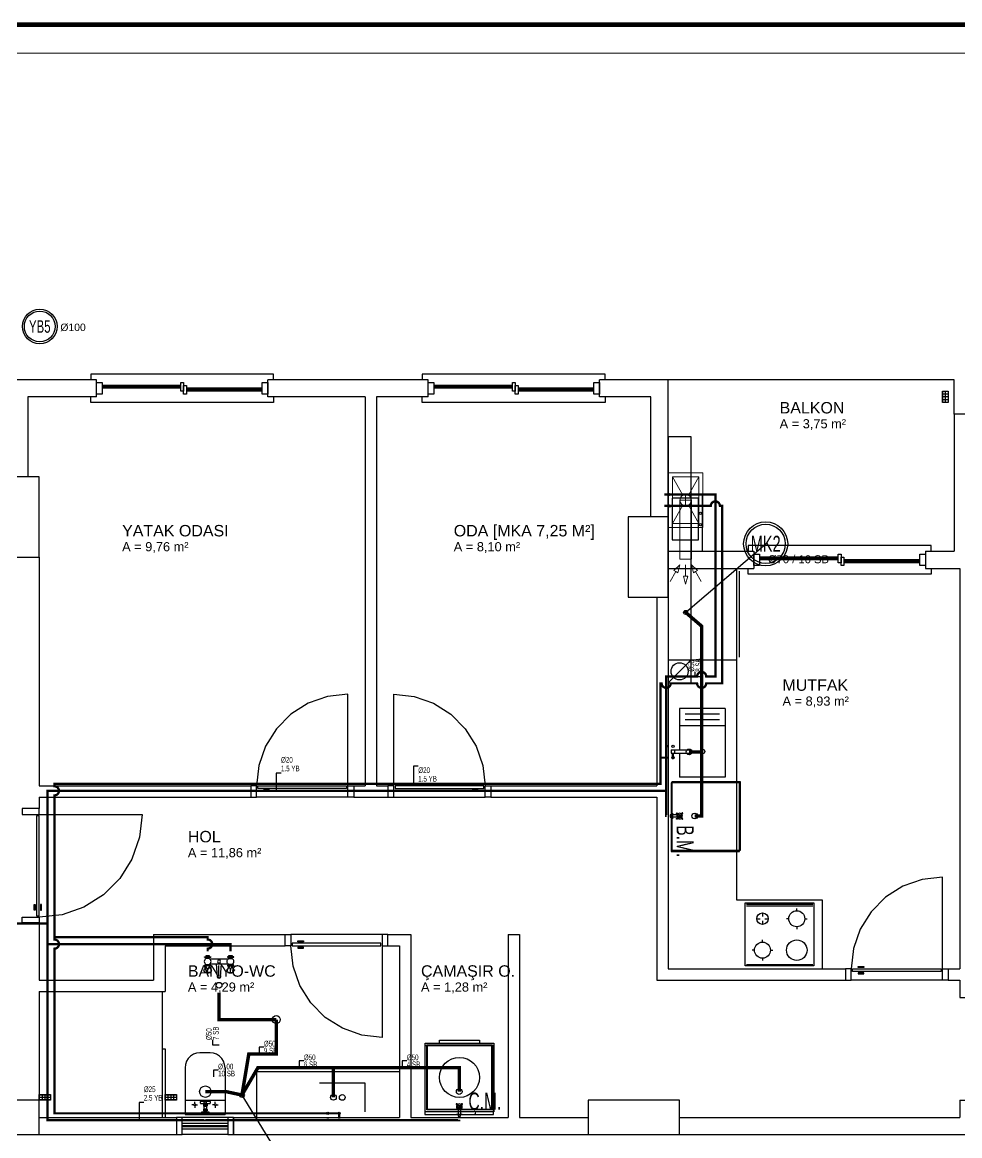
# Model space of a CAD drawing. Header units: centimetres. Extents: x -3952 to 22702, y 13298 to 16732.
# Drawn here: x 8560 to 9380, y 15588 to 16562 of the extents above; entities that cross this region are included whole.
import ezdxf
from ezdxf.enums import TextEntityAlignment as Align

# ---------------------------------------------------------------- set-up
doc = ezdxf.new("R2010")
doc.units = ezdxf.units.CM
for name, pattern in [('BASMA HATTI', [31, 25, -6]), ('DASHED', [18, 12, -6]), ('PIS', [38, 30, -8])]:
    doc.linetypes.add(name, pattern=pattern)
for name, color, linetype in [('MD-YUK-BIRIMI', 7, 'Continuous'), ('MIMARI', 8, 'Continuous'), ('MIMARI-KOLON', 8, 'Continuous'), ('MIMARI-TEFRIS', 9, 'Continuous'), ('MIMARI-YAZI', 8, 'Continuous'), ('MTY-PAFTA', 7, 'Continuous'), ('MTY-PIS-SU-BORUSU', 6, 'PIS'), ('MTY-PISSU-CAP', 211, 'Continuous'), ('MTY-PISSU-KOLON', 211, 'DASHED'), ('MTY-PISSU-KOLONNO', 211, 'Continuous'), ('MTY-SICAKSU-BORU', 1, 'BASMA HATTI'), ('MTY-SOGUKSU-BORU', 5, 'Continuous'), ('MTY-TEFRIS', 15, 'Continuous'), ('MTY-TEMIZSU-CAP', 101, 'Continuous'), ('MTY-YAGMUR-BORUSU-CAP', 3, 'Continuous'), ('MTY-YAGMURSU-KOLON NO', 7, 'Continuous'), ('MTY-YUK-BIRIMI', 7, 'Continuous')]:
    doc.layers.add(name, color=color, linetype=linetype)
doc.layers.add('ROTAS-PAFTA-SINIRI', color=8, linetype='Continuous', plot=False)
doc.styles.add('ANOTATIVO', font='arial.ttf')
doc.styles.add('MTY_CAP', font='wturkce.SHX', dxfattribs={"width": 0.65, "height": 20})
doc.styles.add('MTYCAPLT', font='arial.ttf', dxfattribs={"width": 0.65, "height": 1})
doc.styles.add('ROTAS', font='arial.ttf')

# ---------------------------------------------------------------- blocks, each defined once
blk = doc.blocks.new('ROTAS_PAFTA')
blk.add_lwpolyline([(0, 0), (1, 0), (1, 1), (0, 1)], close=True)
blk = doc.blocks.new('KLOZET1')
at = {"layer": 'MTY-TEFRIS', "color": 15}
blk.add_lwpolyline([(-3.88, 11.44, 0.414214), (-4.52, 10.8), (-4.52, 10.3, 0.414214), (-3.88, 9.66), (3.88, 9.66, 0.414214), (4.52, 10.3), (4.52, 10.8, 0.414214), (3.88, 11.44)], format="xyb", close=True, dxfattribs=at)
at = {"layer": 'MTY-TEFRIS', "color": 15, "elevation": 0}
for points in [[(-1, 10.3), (-1, 10.8, -0.414214), (-0.36, 11.44)], [(1, 10.3), (1, 10.8, 0.414214), (0.36, 11.44)]]:
    blk.add_lwpolyline(points, format="xyb", dxfattribs=at)
at = {"layer": 'MTY-TEFRIS', "color": 15}
for points in [[(-0.76, 11.45), (0.76, 11.45), (0.76, 11.98), (-0.76, 11.98)], [(3, 0), (-3, 0), (-3, 2.32), (3, 2.32)], [(-0.76, 8.88), (0.76, 8.88), (0.76, 9.66), (-0.76, 9.66)]]:
    blk.add_lwpolyline(points, close=True, dxfattribs=at)
for points in [[(-1.61, 8.64), (-1.61, 7.54)], [(-1.61, 4.45), (-1.61, 3.35)], [(-1.35, 3.17), (-1.35, 2.32), (1.42, 2.32), (1.42, 3.17)], [(-1.21, 7.21), (-1.21, 4.8)], [(1.13, 8.88), (-1.06, 8.88)], [(-1.06, 7.3), (1.13, 7.3)], [(1.13, 4.69), (-1.06, 4.69)], [(-1.06, 3.11), (1.13, 3.11)], [(-0.51, 8.64), (-0.51, 7.54)], [(-0.51, 4.45), (-0.51, 3.35)], [(0.58, 8.64), (0.58, 7.54)], [(0.58, 4.45), (0.58, 3.35)], [(1.28, 4.8), (1.28, 5.24), (1.28, 7.21)], [(1.68, 8.64), (1.68, 7.54)], [(1.68, 4.45), (1.68, 3.35)]]:
    blk.add_lwpolyline(points, dxfattribs=at)
at = {"layer": 'MTY-TEFRIS', "color": 6}
blk.add_circle((0, 20), 5, dxfattribs=at)
at = {"layer": 'MTY-TEFRIS', "color": 15}
for centre, radius, start, end in [((-0.36, 10.3, 0), 0.641, 179.99985, 270.00006), ((0.36, 10.3, 0), 0.641, 270.00006, 0), ((-1.06, 8.15), 0.734, 41.75917, 138.24096), ((-1.06, 8.03), 0.734, 221.7593, 318.24081), ((-1.06, 3.96), 0.734, 41.75917, 138.24096), ((-1.06, 3.84), 0.734, 221.7593, 318.24081), ((0.04, 8.15), 0.734, 41.75917, 138.24096), ((0.04, 8.03), 0.734, 221.7593, 318.24081), ((0.04, 3.96), 0.734, 41.75917, 138.24096), ((0.04, 3.84), 0.734, 221.7593, 318.24081), ((1.13, 8.15), 0.734, 41.75917, 138.24096), ((1.13, 8.03), 0.734, 221.7593, 318.24081), ((1.13, 3.96), 0.734, 41.75917, 138.24096), ((1.13, 3.84), 0.734, 221.7593, 318.24081)]:
    blk.add_arc(centre, radius, start, end, dxfattribs=at)
at = {"layer": 'MD-YUK-BIRIMI', "color": 6, "style": 'MTYCAPLT', "width": 0.65}
for tag, p in [('PSCP_001', (-1.25, 24.5)), ('PS_001', (-0.62, 19.5))]:
    blk.add_attdef(tag, p, '', height=1, dxfattribs=at)
at = {"layer": 'MD-YUK-BIRIMI', "color": 3, "style": 'MTYCAPLT', "width": 0.65}
for tag, p in [('SOCP_001', (-1.25, 1.82)), ('SO_001', (-0.66, -0.5))]:
    blk.add_attdef(tag, p, '', height=1, dxfattribs=at)
blk = doc.blocks.new('LAVABO1')
at = {"layer": 'MTY-TEFRIS', "color": 6}
blk.add_circle((0, 15), 2.5, dxfattribs=at)
at = {"layer": 'MTY-TEFRIS', "color": 3, "ltscale": 10}
blk.add_circle((-5, 1), 1, dxfattribs=at)
at = {"layer": 'MTY-TEFRIS', "color": 1, "ltscale": 10}
blk.add_circle((5, 1), 1, dxfattribs=at)
at = {"layer": 'MD-YUK-BIRIMI', "color": 6, "style": 'MTYCAPLT', "width": 0.65}
for tag, p in [('PSCP_001', (-1.25, 17)), ('PS_001', (-0.62, 14.5))]:
    blk.add_attdef(tag, p, '', height=1, dxfattribs=at)
at = {"layer": 'MD-YUK-BIRIMI', "color": 3, "style": 'MTYCAPLT', "width": 0.65}
for tag, p in [('SOCP_001', (-6.29, -0.5)), ('SO_001', (-5.66, 0.5))]:
    blk.add_attdef(tag, p, '', height=1, dxfattribs=at)
at = {"layer": 'MD-YUK-BIRIMI', "color": 1, "style": 'MTYCAPLT', "width": 0.65}
for tag, p in [('SCCP_001', (3.74, -0.5)), ('SC_001', (4.37, 0.5))]:
    blk.add_attdef(tag, p, '', height=1, dxfattribs=at)
blk = doc.blocks.new('DUS TEKNESI1')
at = {"layer": 'MTY-TEFRIS'}
for points in [[(-10, 13.89), (-10, 12.2, -0.146062), (-11.33, 8.88, 0.113221), (-13.28, 11.48, -0.416893), (-13.31, 11.96)], [(-6.69, 11.96, -0.17585), (-7.51, 13.89), (-12.49, 13.89, -0.17585), (-13.31, 11.96)], [(0, 18.37), (-0.63, 18.37, 0.391322), (-1.29, 17.76), (-2.2, 6.27)], [(0, 18.37), (0.63, 18.37, -0.391322), (1.29, 17.76), (2.2, 6.27)], [(6.69, 11.96, 0.17585), (7.51, 13.89), (12.49, 13.89, 0.17585), (13.31, 11.96)], [(10, 13.89), (10, 12.2, 0.146062), (11.33, 8.88, -0.113221), (13.28, 11.48)], [(-12.77, 0.5), (-12.77, 0), (-10, 0), (-7.23, 0), (-7.23, 0.5, 0.153746), (-12.77, 0.5), (-10, 0.5), (-7.23, 0.5)], [(-8.61, 6.88, -0.601952), (-8.61, 1.65), (-8.61, 0.83)], [(8.61, 6.88, 0.601952), (8.61, 1.65), (11.39, 1.65, 0.601952), (11.39, 6.88)], [(12.77, 0.5), (12.77, 0), (10, 0), (7.23, 0), (7.23, 0.5, -0.153746), (12.77, 0.5), (10, 0.5), (7.23, 0.5)]]:
    blk.add_lwpolyline(points, format="xyb", dxfattribs=at)
for points in [[(-12.77, 7.51), (-10, 7.51), (-7.23, 7.51), (-7.23, 8.01), (-10, 8.01), (-12.77, 8.01)], [(-8.61, 0), (-8.61, -1.03), (-11.39, -1.03), (-11.39, 0)], [(12.77, 7.51), (10, 7.51), (7.23, 7.51), (7.23, 8.01), (10, 8.01), (12.77, 8.01)], [(11.39, 0), (11.39, -1.03), (8.61, -1.03), (8.61, 0)]]:
    blk.add_lwpolyline(points, close=True, dxfattribs=at)
for points in [[(-11.64, 9.5), (-11.64, 8.01)], [(-11.39, 7.51), (-11.39, 6.88), (-8.61, 6.88)], [(-8.61, 1.65), (-11.39, 1.65), (-11.39, 0.83)], [(-8.61, 7.51), (-8.61, 6.88)], [(-8.36, 9.5), (-8.36, 8.01)], [(7.82, 6.27), (-7.82, 6.27)], [(-7.82, 2.27), (7.82, 2.27)], [(8.36, 9.5), (8.36, 8.01)], [(11.39, 7.51), (11.39, 6.88), (8.61, 6.88)], [(8.61, 7.51), (8.61, 6.88)], [(8.61, 1.65), (8.61, 0.83)], [(11.39, 1.65), (11.39, 0.83)], [(11.64, 9.5), (11.64, 8.01)]]:
    blk.add_lwpolyline(points, dxfattribs=at)
at = {"layer": 'MTY-TEFRIS', "color": 6}
blk.add_circle((0, 25), 2.5, dxfattribs=at)
at = {"layer": 'MTY-TEFRIS'}
for centre, radius, start, end in [((-9.99, 2.25), 11.85, 79.4131, 100.58675), ((-3.77, 12.76), 6.25, 185.20803, 218.44761), ((-2.03, 5.93), 7.27, 130.25508, 156.09376), ((-6.95, 11.74), 0.344, 310.56547, 41.0891), ((0, 17.2), 1.6, 330.69749, 209.30263), ((6.95, 11.74), 0.344, 138.91075, 229.43465), ((2.03, 5.93), 7.27, 23.90632, 49.74465), ((9.99, 2.25), 11.85, 79.4131, 100.58675), ((3.77, 12.76), 6.25, 321.55251, 354.79208), ((13.05, 11.74), 0.344, 310.56547, 41.0891), ((-10, 4.27), 2.96, 117.90841, 242.09186), ((0, 4.27), 1.37, 90.00021, 270.00006), ((0, 4.27), 1.37, 270.00006, 90.00021)]:
    blk.add_arc(centre, radius, start, end, dxfattribs=at)
at = {"layer": 'MD-YUK-BIRIMI', "color": 6, "style": 'MTYCAPLT', "width": 0.65}
for tag, p in [('PSCP_001', (-1.25, 27)), ('PS_001', (-0.62, 24.5))]:
    blk.add_attdef(tag, p, '', height=1, dxfattribs=at)
at = {"layer": 'MD-YUK-BIRIMI', "color": 3, "style": 'MTYCAPLT', "width": 0.65}
for tag, p in [('SO_001', (-10.66, -0.5)), ('SOCP_001', (-11.29, -1.53))]:
    blk.add_attdef(tag, p, '', height=1, dxfattribs=at)
at = {"layer": 'MD-YUK-BIRIMI', "color": 1, "style": 'MTYCAPLT', "width": 0.65}
for tag, p in [('SC_001', (9.37, -0.5)), ('SCCP_001', (8.74, -1.53))]:
    blk.add_attdef(tag, p, '', height=1, dxfattribs=at)
blk = doc.blocks.new('CAMASIR MAKINASI1')
at = {"layer": 'MTY-TEFRIS'}
for p, q in [((-0.95, 0), (-0.95, -1.53)), ((-0.95, -1.53), (1.15, -1.53)), ((1.15, -1.53), (1.15, 0))]:
    blk.add_line(p, q, dxfattribs=at)
for points in [[(-30, 0), (30, 0), (30, 60), (-30, 60)], [(2.47, 0.42), (2.47, 0), (-2.47, 0), (-2.47, 0.42)]]:
    blk.add_lwpolyline(points, close=True, dxfattribs=at)
for points in [[(-1.85, 8.16, 0.414214), (-1.41, 8.16), (-1.35, 8.23, 0.414214), (-1.35, 8.67), (-2.08, 9.4, 0.414214), (-2.52, 9.4), (-2.58, 9.34, 0.414214), (-2.58, 8.9)], [(-1.85, 5.29, -0.414214), (-1.41, 5.29), (-1.35, 5.22, -0.414214), (-1.35, 4.78), (-2.08, 4.05, -0.414214), (-2.52, 4.05), (-2.58, 4.11, -0.414214), (-2.58, 4.55)], [(1.53, 8.67, 0.414214), (1.53, 8.23), (1.59, 8.16, 0.414214), (2.03, 8.16), (2.77, 8.9, 0.414214), (2.77, 9.34), (2.7, 9.4, 0.414214), (2.26, 9.4)], [(1.53, 4.78, -0.414214), (1.53, 5.22), (1.59, 5.29, -0.414214), (2.03, 5.29), (2.77, 4.55, -0.414214), (2.77, 4.11), (2.7, 4.05, -0.414214), (2.26, 4.05)]]:
    blk.add_lwpolyline(points, format="xyb", close=True, dxfattribs=at)
for points in [[(-1.45, 8.12), (-1.07, 7.74)], [(-1.45, 5.33), (-1.07, 5.71)], [(-1.3, 8.27), (-0.92, 7.89)], [(-1.3, 5.18), (-0.92, 5.56)], [(-0.91, 4.42), (-0.91, 0.42)], [(1.09, 4.42), (1.09, 0.42)], [(1.49, 8.27), (1.1, 7.89)], [(1.49, 5.18), (1.1, 5.56)], [(1.64, 8.12), (1.25, 7.74)], [(1.64, 5.33), (1.25, 5.71)]]:
    blk.add_lwpolyline(points, dxfattribs=at)
at = {"layer": 'MTY-TEFRIS', "color": 6}
blk.add_circle((0, 20), 2.5, dxfattribs=at)
at = {"layer": 'MTY-TEFRIS'}
for radius in [1.54, 0.581]:
    blk.add_circle((0.09, 6.72), radius, dxfattribs=at)
for start, end in [(143.13402, 216.86567), (53.13416, 126.86603), (233.13424, 306.86588), (323.13387, 36.86588)]:
    blk.add_arc((0.09, 6.72), 2.51, start, end, dxfattribs=at)
at = {"layer": 'MD-YUK-BIRIMI', "color": 6, "style": 'MTYCAPLT', "width": 0.65}
for tag, p in [('PSCP_001', (-1.25, 22)), ('PS_001', (-0.62, 19.5))]:
    blk.add_attdef(tag, p, '', height=1, dxfattribs=at)
at = {"layer": 'MD-YUK-BIRIMI', "color": 3, "style": 'MTYCAPLT', "width": 0.65}
for tag, p in [('SO_001', (-0.66, -0.5)), ('SOCP_001', (-1.19, -2.03))]:
    blk.add_attdef(tag, p, '', height=1, dxfattribs=at)
at = {"layer": 'MTY-TEFRIS', "color": 15, "style": 'MTYCAPLT', "width": 0.65}
blk.add_text('Ç.M.', height=15, dxfattribs=at).set_placement((8.09, 11.62), align=Align.MIDDLE_LEFT)
blk = doc.blocks.new('YER SUZGECI DN501')
at = {"layer": 'MTY-TEFRIS', "color": 6}
blk.add_circle((0, 0), 3.5, dxfattribs=at)
at = {"layer": 'MD-YUK-BIRIMI', "color": 6, "style": 'MTYCAPLT', "width": 0.65}
for tag, p in [('PSCP_001', (-1.25, 0.71)), ('PS_001', (-0.62, -0.5))]:
    blk.add_attdef(tag, p, '', height=1, dxfattribs=at)
blk = doc.blocks.new('EVIYE1')
at = {"layer": 'MTY-TEFRIS', "color": 6}
blk.add_circle((0, 15), 2.5, dxfattribs=at)
at = {"layer": 'MTY-TEFRIS', "color": 3, "ltscale": 10}
blk.add_circle((-5, 1), 1, dxfattribs=at)
at = {"layer": 'MTY-TEFRIS', "color": 1, "ltscale": 10}
blk.add_circle((5, 1), 1, dxfattribs=at)
at = {"layer": 'MD-YUK-BIRIMI', "color": 6, "style": 'MTYCAPLT', "width": 0.65}
for tag, p in [('PSCP_001', (-1.25, 17)), ('PS_001', (-0.62, 14.5))]:
    blk.add_attdef(tag, p, '', height=1, dxfattribs=at)
at = {"layer": 'MD-YUK-BIRIMI', "color": 3, "style": 'MTYCAPLT', "width": 0.65}
for tag, p in [('SOCP_001', (-6.29, -0.5)), ('SO_001', (-5.66, 0.5))]:
    blk.add_attdef(tag, p, '', height=1, dxfattribs=at)
at = {"layer": 'MD-YUK-BIRIMI', "color": 1, "style": 'MTYCAPLT', "width": 0.65}
for tag, p in [('SCCP_001', (3.74, -0.5)), ('SC_001', (4.37, 0.5))]:
    blk.add_attdef(tag, p, '', height=1, dxfattribs=at)
blk = doc.blocks.new('BULASIK MAKINASI1')
at = {"layer": 'MTY-TEFRIS'}
for p, q in [((-0.95, 0), (-0.95, -1.53)), ((-0.95, -1.53), (1.15, -1.53)), ((1.15, -1.53), (1.15, 0))]:
    blk.add_line(p, q, dxfattribs=at)
at = {"layer": 'MTY-TEFRIS', "color": 15}
blk.add_lwpolyline([(-30, 0), (30, 0), (30, 60), (-30, 60)], close=True, dxfattribs=at)
at = {"layer": 'MTY-TEFRIS'}
for points in [[(-1.85, 8.16, 0.414214), (-1.41, 8.16), (-1.35, 8.23, 0.414214), (-1.35, 8.67), (-2.08, 9.4, 0.414214), (-2.52, 9.4), (-2.58, 9.34, 0.414214), (-2.58, 8.9)], [(-1.85, 5.29, -0.414214), (-1.41, 5.29), (-1.35, 5.22, -0.414214), (-1.35, 4.78), (-2.08, 4.05, -0.414214), (-2.52, 4.05), (-2.58, 4.11, -0.414214), (-2.58, 4.55)], [(1.53, 8.67, 0.414214), (1.53, 8.23), (1.59, 8.16, 0.414214), (2.03, 8.16), (2.77, 8.9, 0.414214), (2.77, 9.34), (2.7, 9.4, 0.414214), (2.26, 9.4)], [(1.53, 4.78, -0.414214), (1.53, 5.22), (1.59, 5.29, -0.414214), (2.03, 5.29), (2.77, 4.55, -0.414214), (2.77, 4.11), (2.7, 4.05, -0.414214), (2.26, 4.05)]]:
    blk.add_lwpolyline(points, format="xyb", close=True, dxfattribs=at)
blk.add_lwpolyline([(2.47, 0.42), (2.47, 0), (-2.47, 0), (-2.47, 0.42)], close=True, dxfattribs=at)
for points in [[(-1.45, 8.12), (-1.07, 7.74)], [(-1.45, 5.33), (-1.07, 5.71)], [(-1.3, 8.27), (-0.92, 7.89)], [(-1.3, 5.18), (-0.92, 5.56)], [(-0.91, 4.42), (-0.91, 0.42)], [(1.09, 4.42), (1.09, 0.42)], [(1.49, 8.27), (1.1, 7.89)], [(1.49, 5.18), (1.1, 5.56)], [(1.64, 8.12), (1.25, 7.74)], [(1.64, 5.33), (1.25, 5.71)]]:
    blk.add_lwpolyline(points, dxfattribs=at)
at = {"layer": 'MTY-TEFRIS', "color": 6}
blk.add_circle((0, 20), 2.5, dxfattribs=at)
at = {"layer": 'MTY-TEFRIS'}
for radius in [1.54, 0.581]:
    blk.add_circle((0.09, 6.72), radius, dxfattribs=at)
for start, end in [(143.13402, 216.86567), (53.13416, 126.86603), (233.13424, 306.86588), (323.13387, 36.86588)]:
    blk.add_arc((0.09, 6.72), 2.51, start, end, dxfattribs=at)
at = {"layer": 'MD-YUK-BIRIMI', "color": 6, "style": 'MTYCAPLT', "width": 0.65}
for tag, p in [('PSCP', (0, 22.5)), ('PS', (0, 20))]:
    blk.add_attdef(tag, text='', height=1, dxfattribs=at).set_placement(p, align=Align.MIDDLE_CENTER)
at = {"layer": 'MD-YUK-BIRIMI', "color": 3, "style": 'MTYCAPLT', "width": 0.65}
for tag, p in [('SO', (0, 0)), ('SOCP', (0.1, -1.53))]:
    blk.add_attdef(tag, text='', height=1, dxfattribs=at).set_placement(p, align=Align.MIDDLE_CENTER)
at = {"layer": 'MTY-TEFRIS', "color": 15, "style": 'MTYCAPLT', "width": 0.65}
blk.add_text('B.M.', height=15, dxfattribs=at).set_placement((8.09, 11.62), align=Align.MIDDLE_LEFT)
blk = doc.blocks.new('KOMBI1')
at = {"layer": 'MTY-TEFRIS', "color": 1, "lineweight": 20, "ltscale": 40}
for p, q in [((19.54, 17.48), (3.41, 26.62)), ((23.89, 20.02), (23.89, 10.02)), ((44.36, 26.62), (28.24, 17.48)), ((19.54, 12.55), (3.41, 3.41)), ((18.89, 15.02), (28.89, 15.02)), ((44.36, 3.41), (28.24, 12.55))]:
    blk.add_line(p, q, dxfattribs=at)
at = {"layer": 'MTY-TEFRIS', "color": 7, "lineweight": 20, "ltscale": 40}
for p, q in [((23.89, 20.02), (75.34, 20.02)), ((75.34, 20.02), (75.34, 10.02)), ((85.36, 25.29), (80.34, 20.02)), ((87.39, 21.84), (80.34, 20.02)), ((86.37, 23.56), (85.36, 25.29)), ((94.99, 28.63), (86.37, 23.56)), ((86.37, 23.56), (87.39, 21.84)), ((23.89, 10.02), (75.34, 10.02)), ((80.34, 15.02), (90.34, 15.02)), ((87.39, 8.19), (80.34, 10.02)), ((85.36, 4.74), (80.34, 10.02)), ((90.34, 15.02), (90.34, 17.02)), ((90.34, 17.02), (97.34, 15.02)), ((90.34, 15.02), (90.34, 13.02)), ((90.34, 13.02), (97.34, 15.02)), ((86.37, 6.47), (85.36, 4.74)), ((86.37, 6.47), (87.39, 8.19)), ((94.99, 1.4), (86.37, 6.47))]:
    blk.add_line(p, q, dxfattribs=at)
blk.add_lwpolyline([(0, 0), (47.77, 0), (47.77, 30.03), (0, 30.03)], close=True, dxfattribs=at)
at = {"layer": 'MTY-TEFRIS', "color": 1, "lineweight": 20, "ltscale": 40}
blk.add_lwpolyline([(3.41, 3.41), (44.36, 3.41), (44.36, 26.62), (3.41, 26.62)], close=True, dxfattribs=at)
at = {"layer": 'MTY-TEFRIS', "color": 7, "lineweight": 20, "ltscale": 40}
blk.add_circle((23.89, 15.02), 5, dxfattribs=at)
at = {"layer": 'MTY-TEFRIS', "color": 3, "ltscale": 10}
blk.add_circle((18.89, 1), 1, dxfattribs=at)
at = {"layer": 'MTY-TEFRIS', "color": 1, "ltscale": 10}
blk.add_circle((28.89, 1), 1, dxfattribs=at)
at = {"layer": 'MD-YUK-BIRIMI', "color": 3, "style": 'MTYCAPLT', "width": 0.65}
for tag, p in [('SOCP_001', (17.6, -0.5)), ('SO_001', (18.23, 0.5))]:
    blk.add_attdef(tag, p, '', height=1, dxfattribs=at)
at = {"layer": 'MD-YUK-BIRIMI', "color": 1, "style": 'MTYCAPLT', "width": 0.65}
for tag, p in [('SCCP_001', (27.63, -0.5)), ('SC_001', (28.25, 0.5))]:
    blk.add_attdef(tag, p, '', height=1, dxfattribs=at)
blk = doc.blocks.new('MTY-PIS SU CAP SB')
at = {"layer": 'MTY-PISSU-CAP'}
for p, q in [((0.83, 1.17), (0, 1.17)), ((0, 1.17), (0, 0))]:
    blk.add_line(p, q, dxfattribs=at)
at = {"layer": 'MTY-PISSU-CAP', "style": 'MTY_CAP', "width": 0.65}
blk.add_attdef('PSCP_001', (0.83, 1.29), '', height=1, dxfattribs=at)
at = {"layer": 'MTY-YUK-BIRIMI', "color": 211, "style": 'MTY_CAP', "width": 0.65}
blk.add_attdef('PS_001', (0.83, 0.07), '', height=1, dxfattribs=at)
blk = doc.blocks.new('MTY-PIS SU KOLON')
at = {"layer": 'MTY-PISSU-KOLON', "linetype": 'Continuous', "lineweight": -3}
blk.add_hatch(color=256, dxfattribs=at).paths.add_polyline_path([(-2.7, -0.1, 0.848135), (0, -0.1, -0.848135), (2.7, -0.1, 0.414214), (0, 2.6, 0.414214)])
blk.add_circle((0, 0), 3.5, dxfattribs=at)
blk = doc.blocks.new('MTY-KOLON NO PIS SU')
at = {"color": 6, "linetype": 'Continuous', "ltscale": 100}
blk.add_circle((0, 0), 27.5, dxfattribs=at)
at = {"color": 7, "linetype": 'Continuous', "ltscale": 100}
blk.add_circle((0, 0), 24.5, dxfattribs=at)
at = {"style": 'ANOTATIVO', "width": 0.65}
blk.add_attdef('K', text='', height=20, dxfattribs=at).set_placement((0, 0), align=Align.MIDDLE_CENTER)
blk = doc.blocks.new('MTY-TEMIZ SU CAP MB')
at = {"layer": 'MTY-TEMIZSU-CAP'}
for p, q in [((0.83, 3.1), (0, 3.1)), ((0, 3.1), (0, 0))]:
    blk.add_line(p, q, dxfattribs=at)
at = {"layer": 'MTY-TEMIZSU-CAP', "style": 'MTY_CAP', "width": 0.65}
for tag, p in [('SOCP_001', (0.83, 4.92)), ('SCCP_001', (0.83, 1.92))]:
    blk.add_attdef(tag, p, '', height=1, dxfattribs=at)
at = {"layer": 'MTY-YUK-BIRIMI', "color": 101, "style": 'MTY_CAP', "width": 0.65}
for tag, p in [('SO_001', (0.83, 3.42)), ('SC_001', (0.83, 0.42))]:
    blk.add_attdef(tag, p, '', height=1, dxfattribs=at)
blk = doc.blocks.new('MTY-KOLON NO YAGMUR')
at = {"layer": 'MTY-YAGMURSU-KOLON NO', "linetype": 'Continuous', "ltscale": 100}
blk.add_circle((0, 0), 27.5, dxfattribs=at)
at = {"layer": 'MTY-YAGMURSU-KOLON NO', "color": 7, "linetype": 'Continuous', "ltscale": 100}
blk.add_circle((0, 0), 24.5, dxfattribs=at)
at = {"style": 'ANOTATIVO', "width": 0.65}
blk.add_attdef('K', text='', height=20, dxfattribs=at).set_placement((0, 0), align=Align.MIDDLE_CENTER)

msp = doc.modelspace()

# ---------------------------------------------------------------- linework, layer by layer
at = {"layer": 'MIMARI'}
for p, q in [((8624.71, 16249.44), (8549.71, 16249.44)), ((8624.71, 16234.44), (8624.71, 16249.44)), ((8774.71, 16234.44), (8774.71, 16249.44)), ((8914.71, 16249.44), (8774.71, 16249.44)), ((8914.71, 16234.44), (8914.71, 16249.44)), ((9124.71, 16249.44), (9064.71, 16249.44)), ((9064.71, 16234.44), (9064.71, 16249.44)), ((9124.71, 16129.44), (9124.71, 16249.44)), ((8698.46, 16244.44), (8629.71, 16244.44)), ((8698.46, 16243.44), (8629.71, 16243.44)), ((8698.46, 16242.94), (8629.71, 16242.94)), ((8698.46, 16241.94), (8629.71, 16241.94)), ((8769.71, 16241.94), (8703.46, 16241.94)), ((8769.71, 16240.94), (8703.46, 16240.94)), ((8769.71, 16240.44), (8703.46, 16240.44)), ((8769.71, 16239.44), (8703.46, 16239.44)), ((8988.46, 16244.44), (8919.71, 16244.44)), ((8988.46, 16243.44), (8919.71, 16243.44)), ((8988.46, 16242.94), (8919.71, 16242.94)), ((8988.46, 16241.94), (8919.71, 16241.94)), ((9059.71, 16241.94), (8993.46, 16241.94)), ((9059.71, 16240.94), (8993.46, 16240.94)), ((9059.71, 16240.44), (8993.46, 16240.44)), ((9059.71, 16239.44), (8993.46, 16239.44)), ((9367.21, 16229.44), (9367.21, 16239.44)), ((9369.46, 16239.44), (9369.46, 16229.44)), ((8564.71, 16234.44), (8564.71, 16164.44)), ((8624.71, 16234.44), (8564.71, 16234.44)), ((8859.71, 16234.44), (8774.71, 16234.44)), ((8859.71, 16234.44), (8859.71, 15894.44)), ((8869.71, 16234.44), (8869.71, 15894.44)), ((8914.71, 16234.44), (8869.71, 16234.44)), ((9109.71, 16234.44), (9064.71, 16234.44)), ((9109.71, 16129.44), (9109.71, 16234.44)), ((9369.46, 16236.94), (9364.96, 16236.94)), ((9369.46, 16234.44), (9364.96, 16234.44)), ((9369.46, 16231.94), (9364.96, 16231.94)), ((9374.71, 16219.44), (9374.71, 16099.44)), ((9454.71, 16219.44), (9374.71, 16219.44)), ((8574.71, 16094.44), (8574.71, 15894.44)), ((9124.71, 16099.44), (9199.71, 16099.44)), ((9199.71, 16099.44), (9199.71, 16084.44)), ((9273.46, 16094.44), (9204.71, 16094.44)), ((9273.46, 16093.44), (9204.71, 16093.44)), ((9349.71, 16099.44), (9349.71, 16084.44)), ((9349.71, 16099.44), (9374.71, 16099.44)), ((9124.71, 16084.44), (9199.71, 16084.44)), ((9273.46, 16092.94), (9204.71, 16092.94)), ((9273.46, 16091.94), (9204.71, 16091.94)), ((9344.71, 16091.94), (9278.46, 16091.94)), ((9344.71, 16090.94), (9278.46, 16090.94)), ((9344.71, 16090.44), (9278.46, 16090.44)), ((9344.71, 16089.44), (9278.46, 16089.44)), ((9349.71, 16084.44), (9379.71, 16084.44)), ((9379.71, 16084.44), (9379.71, 15734.44)), ((9114.71, 16059.44), (9114.71, 15894.44)), ((9124.71, 16059.44), (9124.71, 15734.44)), ((9124.71, 16004.44), (9144.71, 16004.44)), ((9124.71, 15984.44), (9144.71, 16004.44)), ((8844.71, 15894.44), (8844.71, 15974.44)), ((8884.71, 15894.44), (8884.71, 15974.44)), ((8574.71, 15894.44), (8759.71, 15894.44)), ((8759.71, 15894.44), (8759.71, 15884.44)), ((8849.71, 15894.44), (8849.71, 15884.44)), ((8849.71, 15894.44), (8859.71, 15894.44)), ((8869.71, 15894.44), (8879.71, 15894.44)), ((8879.71, 15894.44), (8879.71, 15884.44)), ((8969.71, 15894.44), (8969.71, 15884.44)), ((8969.71, 15894.44), (9114.71, 15894.44)), ((8574.71, 15884.44), (8759.71, 15884.44)), ((8574.71, 15884.44), (8574.71, 15874.44)), ((8844.71, 15884.44), (8764.71, 15884.44)), ((8849.71, 15884.44), (8879.71, 15884.44)), ((8884.71, 15884.44), (8964.71, 15884.44)), ((8969.71, 15884.44), (9114.71, 15884.44)), ((9114.71, 15884.44), (9114.71, 15724.44)), ((8574.71, 15874.44), (8559.71, 15874.44)), ((8574.71, 15869.44), (8664.71, 15869.44)), ((9364.71, 15734.44), (9364.71, 15814.44)), ((8574.71, 15774.44), (8559.71, 15774.44)), ((8574.71, 15774.44), (8574.71, 15724.44)), ((8674.71, 15764.44), (8789.71, 15764.44)), ((8674.71, 15764.44), (8674.71, 15724.44)), ((8789.71, 15754.44), (8789.71, 15764.44)), ((8874.71, 15764.44), (8794.71, 15764.44)), ((8879.71, 15754.44), (8879.71, 15764.44)), ((8879.71, 15764.44), (8899.71, 15764.44)), ((8899.71, 15764.44), (8899.71, 15604.44)), ((8984.71, 15764.44), (8984.71, 15604.44)), ((8984.71, 15764.44), (8994.71, 15764.44)), ((8994.71, 15764.44), (8994.71, 15604.44)), ((8684.71, 15754.44), (8684.71, 15714.44)), ((8684.71, 15754.44), (8789.71, 15754.44)), ((8874.71, 15754.44), (8874.71, 15674.44)), ((8879.71, 15754.44), (8889.71, 15754.44)), ((8889.71, 15754.44), (8889.71, 15604.44)), ((9124.71, 15734.44), (9279.71, 15734.44)), ((9279.71, 15734.44), (9279.71, 15724.44)), ((9369.71, 15734.44), (9369.71, 15724.44)), ((9369.71, 15734.44), (9379.71, 15734.44)), ((8574.71, 15724.44), (8674.71, 15724.44)), ((9114.71, 15724.44), (9279.71, 15724.44)), ((9364.71, 15724.44), (9284.71, 15724.44)), ((9369.71, 15724.44), (9379.71, 15724.44)), ((9379.71, 15724.44), (9379.71, 15709.44)), ((8574.71, 15714.44), (8684.71, 15714.44)), ((8574.71, 15714.44), (8574.71, 15619.44)), ((9379.71, 15709.44), (9389.71, 15709.44)), ((8574.71, 15624.19), (8584.71, 15624.19)), ((8584.71, 15621.94), (8574.71, 15621.94)), ((8577.21, 15624.19), (8577.21, 15619.69)), ((8579.71, 15624.19), (8579.71, 15619.69)), ((8582.21, 15624.19), (8582.21, 15619.69)), ((8684.71, 15624.19), (8694.71, 15624.19)), ((8694.71, 15621.94), (8684.71, 15621.94)), ((8687.21, 15624.19), (8687.21, 15619.69)), ((8689.71, 15624.19), (8689.71, 15619.69)), ((8692.21, 15624.19), (8692.21, 15619.69)), ((9379.71, 15619.44), (9389.71, 15619.44)), ((9379.71, 15619.44), (9379.71, 15604.44)), ((8574.71, 15604.44), (8694.71, 15604.44)), ((8694.71, 15604.44), (8694.71, 15589.44)), ((8739.71, 15604.44), (8699.71, 15604.44)), ((8699.71, 15599.44), (8739.71, 15599.44)), ((8699.71, 15597.44), (8739.71, 15597.44)), ((8744.71, 15604.44), (8744.71, 15589.44)), ((8744.71, 15604.44), (8889.71, 15604.44)), ((8899.71, 15604.44), (8984.71, 15604.44)), ((8994.71, 15604.44), (9054.71, 15604.44)), ((9134.71, 15604.44), (9379.71, 15604.44)), ((8574.71, 15589.44), (8694.71, 15589.44)), ((8699.71, 15596.44), (8739.71, 15596.44)), ((8699.71, 15594.44), (8739.71, 15594.44)), ((8739.71, 15589.44), (8699.71, 15589.44)), ((8744.71, 15589.44), (9054.71, 15589.44)), ((9134.71, 15589.44), (9709.71, 15589.44))]:
    msp.add_line(p, q, dxfattribs=at)
for points in [[(8779.71, 16249.44), (8779.71, 16254.44), (8619.71, 16254.44), (8619.71, 16249.44)], [(9069.71, 16249.44), (9069.71, 16254.44), (8909.71, 16254.44), (8909.71, 16249.44)], [(9374.71, 16219.44), (9374.71, 16249.44), (9124.71, 16249.44)], [(8629.71, 16246.94), (8629.71, 16236.94), (8624.71, 16236.94), (8624.71, 16246.94), (8629.71, 16246.94)], [(8700.96, 16246.94), (8700.96, 16239.44), (8698.46, 16239.44), (8698.46, 16246.94), (8700.96, 16246.94)], [(8703.46, 16244.44), (8703.46, 16236.94), (8700.96, 16236.94), (8700.96, 16244.44), (8703.46, 16244.44)], [(8774.71, 16246.94), (8774.71, 16236.94), (8769.71, 16236.94), (8769.71, 16246.94), (8774.71, 16246.94)], [(8919.71, 16246.94), (8919.71, 16236.94), (8914.71, 16236.94), (8914.71, 16246.94), (8919.71, 16246.94)], [(8990.96, 16246.94), (8990.96, 16239.44), (8988.46, 16239.44), (8988.46, 16246.94), (8990.96, 16246.94)], [(8993.46, 16244.44), (8993.46, 16236.94), (8990.96, 16236.94), (8990.96, 16244.44), (8993.46, 16244.44)], [(9064.71, 16246.94), (9064.71, 16236.94), (9059.71, 16236.94), (9059.71, 16246.94), (9064.71, 16246.94)], [(9369.71, 16229.44), (9364.71, 16229.44), (9364.71, 16239.44), (9369.71, 16239.44), (9369.71, 16229.44)], [(9364.96, 16229.44), (9364.96, 16239.44)], [(8779.71, 16234.44), (8779.71, 16229.44), (8619.71, 16229.44), (8619.71, 16234.44)], [(9069.71, 16234.44), (9069.71, 16229.44), (8909.71, 16229.44), (8909.71, 16234.44)], [(9124.71, 16199.44), (9124.71, 15984.44), (9144.71, 15984.44), (9144.71, 16199.44), (9124.71, 16199.44)], [(9154.71, 16149.44), (9124.71, 16149.44), (9124.71, 16099.44), (9154.71, 16099.44), (9154.71, 16149.44)], [(9151.21, 16145.94), (9128.21, 16145.94), (9128.21, 16109.44), (9151.21, 16109.44), (9151.21, 16145.94)], [(9354.71, 16099.44), (9354.71, 16104.44), (9194.71, 16104.44), (9194.71, 16099.44)], [(9204.71, 16096.94), (9204.71, 16086.94), (9199.71, 16086.94), (9199.71, 16096.94), (9204.71, 16096.94)], [(9275.96, 16096.94), (9275.96, 16089.44), (9273.46, 16089.44), (9273.46, 16096.94), (9275.96, 16096.94)], [(9278.46, 16094.44), (9278.46, 16086.94), (9275.96, 16086.94), (9275.96, 16094.44), (9278.46, 16094.44)], [(9349.71, 16096.94), (9349.71, 16086.94), (9344.71, 16086.94), (9344.71, 16096.94), (9349.71, 16096.94)], [(9354.71, 16084.44), (9354.71, 16079.44), (9194.71, 16079.44), (9194.71, 16084.44)], [(8844.71, 15974.44), (8826.91, 15972.43), (8810, 15966.51), (8794.83, 15956.98), (8782.16, 15944.31), (8772.63, 15929.15), (8766.72, 15912.24), (8764.71, 15894.44)], [(8884.71, 15974.44), (8902.51, 15972.43), (8919.42, 15966.51), (8934.59, 15956.98), (8947.26, 15944.31), (8956.79, 15929.15), (8962.7, 15912.24), (8964.71, 15894.44)], [(8759.71, 15894.44), (8759.71, 15884.44), (8764.71, 15884.44), (8764.71, 15894.44), (8759.71, 15894.44)], [(8843.46, 15891.94), (8765.96, 15891.94), (8765.96, 15894.44), (8843.46, 15894.44), (8843.46, 15891.94)], [(8775.96, 15896.44), (8775.96, 15895.44), (8770.96, 15895.44), (8770.96, 15896.44), (8775.96, 15896.44)], [(8775.96, 15889.94), (8775.96, 15890.94), (8770.96, 15890.94), (8770.96, 15889.94), (8775.96, 15889.94)], [(8849.71, 15894.44), (8849.71, 15884.44), (8844.71, 15884.44), (8844.71, 15894.44), (8849.71, 15894.44)], [(8879.71, 15894.44), (8879.71, 15884.44), (8884.71, 15884.44), (8884.71, 15894.44), (8879.71, 15894.44)], [(8885.96, 15891.94), (8963.46, 15891.94), (8963.46, 15894.44), (8885.96, 15894.44), (8885.96, 15891.94)], [(8953.46, 15896.44), (8953.46, 15895.44), (8958.46, 15895.44), (8958.46, 15896.44), (8953.46, 15896.44)], [(8953.46, 15889.94), (8953.46, 15890.94), (8958.46, 15890.94), (8958.46, 15889.94), (8953.46, 15889.94)], [(8969.71, 15894.44), (8969.71, 15884.44), (8964.71, 15884.44), (8964.71, 15894.44), (8969.71, 15894.44)], [(8574.71, 15874.44), (8559.71, 15874.44), (8559.71, 15869.44), (8574.71, 15869.44), (8574.71, 15874.44)], [(8664.71, 15869.44), (8662.45, 15849.41), (8655.8, 15830.39), (8645.07, 15813.32), (8630.82, 15799.07), (8613.76, 15788.35), (8594.74, 15781.69), (8574.71, 15779.44)], [(8572.21, 15868.19), (8572.21, 15780.69), (8574.71, 15780.69), (8574.71, 15868.19), (8572.21, 15868.19)], [(9364.71, 15814.44), (9346.91, 15812.43), (9330, 15806.51), (9314.83, 15796.98), (9302.16, 15784.31), (9292.63, 15769.15), (9286.72, 15752.24), (9284.71, 15734.44)], [(8570.21, 15790.68), (8571.21, 15790.69), (8571.21, 15785.69), (8570.21, 15785.68), (8570.21, 15790.68)], [(8576.71, 15790.68), (8575.71, 15790.69), (8575.71, 15785.69), (8576.71, 15785.68), (8576.71, 15790.68)], [(8574.71, 15774.44), (8559.71, 15774.44), (8559.71, 15779.44), (8574.71, 15779.44), (8574.71, 15774.44)], [(8789.71, 15754.44), (8789.71, 15764.44), (8794.71, 15764.44), (8794.71, 15754.44), (8789.71, 15754.44)], [(8879.71, 15754.44), (8879.71, 15764.44), (8874.71, 15764.44), (8874.71, 15754.44), (8879.71, 15754.44)], [(8874.71, 15674.44), (8856.91, 15676.44), (8840, 15682.36), (8824.83, 15691.89), (8812.16, 15704.56), (8802.63, 15719.72), (8796.72, 15736.63), (8794.71, 15754.44)], [(8873.46, 15756.94), (8795.96, 15756.94), (8795.96, 15754.44), (8873.46, 15754.44), (8873.46, 15756.94)], [(8805.96, 15758.94), (8805.96, 15757.94), (8800.96, 15757.94), (8800.96, 15758.94), (8805.96, 15758.94)], [(8805.96, 15752.44), (8805.96, 15753.44), (8800.96, 15753.44), (8800.96, 15752.44), (8805.96, 15752.44)], [(9279.71, 15734.44), (9279.71, 15724.44), (9284.71, 15724.44), (9284.71, 15734.44), (9279.71, 15734.44)], [(9363.46, 15731.94), (9285.96, 15731.94), (9285.96, 15734.44), (9363.46, 15734.44), (9363.46, 15731.94)], [(9295.96, 15736.44), (9295.96, 15735.44), (9290.96, 15735.44), (9290.96, 15736.44), (9295.96, 15736.44)], [(9369.71, 15734.44), (9369.71, 15724.44), (9364.71, 15724.44), (9364.71, 15734.44), (9369.71, 15734.44)], [(9295.96, 15729.94), (9295.96, 15730.94), (9290.96, 15730.94), (9290.96, 15729.94), (9295.96, 15729.94)], [(8584.71, 15624.44), (8584.71, 15619.44), (8574.71, 15619.44), (8574.71, 15624.44), (8584.71, 15624.44)], [(8584.71, 15619.69), (8574.71, 15619.69)], [(8694.71, 15624.44), (8694.71, 15619.44), (8684.71, 15619.44), (8684.71, 15624.44), (8694.71, 15624.44)], [(8694.71, 15619.69), (8684.71, 15619.69)], [(8694.71, 15604.44), (8694.71, 15589.44), (8699.71, 15589.44), (8699.71, 15604.44), (8694.71, 15604.44)], [(8739.71, 15604.44), (8739.71, 15589.44), (8744.71, 15589.44), (8744.71, 15604.44), (8739.71, 15604.44)]]:
    msp.add_lwpolyline(points, dxfattribs=at)
for centre, radius in [((9152.96, 16132.69), 1), ((9152.96, 16122.69), 1), ((9134.71, 15994.44), 7.5)]:
    msp.add_circle(centre, radius, dxfattribs=at)
at = {"layer": 'MIMARI-KOLON'}
for points in [[(8544.71, 16164.44), (8544.71, 16094.44), (8574.71, 16094.44), (8574.71, 16164.44), (8544.71, 16164.44)], [(9089.71, 16129.44), (9089.71, 16059.44), (9124.71, 16059.44), (9124.71, 16129.44), (9089.71, 16129.44)], [(8524.71, 15619.44), (8524.71, 15589.44), (8574.71, 15589.44), (8574.71, 15619.44), (8524.71, 15619.44)], [(9054.71, 15619.44), (9054.71, 15589.44), (9134.71, 15589.44), (9134.71, 15619.44), (9054.71, 15619.44)]]:
    msp.add_lwpolyline(points, dxfattribs=at)
at = {"layer": 'MIMARI-TEFRIS'}
for p, q in [((9187.21, 16006.94), (9187.21, 16081.94)), ((9124.71, 16004.44), (9184.71, 16004.44)), ((9134.71, 15961.94), (9134.71, 15925.94)), ((9174.71, 15961.94), (9134.71, 15961.94)), ((9169.71, 15956.94), (9139.71, 15956.94)), ((9174.71, 15961.94), (9174.71, 15901.94)), ((9169.71, 15951.94), (9139.71, 15951.94)), ((9174.71, 15946.94), (9134.71, 15946.94)), ((9127.21, 15925.94), (9144.71, 15925.94)), ((9127.21, 15925.94), (9127.21, 15922.94)), ((9127.21, 15922.94), (9144.71, 15922.94)), ((9128.21, 15922.94), (9128.21, 15917.94)), ((9129.21, 15917.94), (9128.21, 15917.94)), ((9129.21, 15922.94), (9129.21, 15917.94)), ((9130.21, 15925.94), (9130.21, 15922.94)), ((9134.71, 15922.94), (9134.71, 15901.94)), ((9144.71, 15925.94), (9144.71, 15922.94)), ((9174.71, 15901.94), (9134.71, 15901.94)), ((9207.21, 15783.19), (9207.21, 15780.19)), ((9237.21, 15785.19), (9237.21, 15787.19)), ((9202.21, 15778.19), (9205.21, 15778.19)), ((9207.21, 15776.19), (9207.21, 15773.19)), ((9209.21, 15778.19), (9212.21, 15778.19)), ((9230.21, 15778.19), (9228.21, 15778.19)), ((9244.21, 15778.19), (9246.21, 15778.19)), ((9237.21, 15771.19), (9237.21, 15769.19)), ((9207.21, 15757.69), (9207.21, 15759.69)), ((9200.21, 15750.69), (9198.21, 15750.69)), ((9207.21, 15743.69), (9207.21, 15741.69)), ((9214.21, 15750.69), (9216.21, 15750.69)), ((8682.21, 15714.44), (8682.21, 15604.44)), ((8682.21, 15664.44), (8684.71, 15664.44)), ((8684.71, 15664.44), (8684.71, 15604.44)), ((8724.21, 15660.94), (8715.21, 15660.94)), ((8702.21, 15647.94), (8702.21, 15606.94)), ((8737.21, 15647.94), (8737.21, 15606.94)), ((8702.21, 15619.44), (8737.21, 15619.44)), ((8710.71, 15616.19), (8710.71, 15617.94)), ((8728.71, 15616.19), (8728.71, 15617.94)), ((8702.21, 15606.94), (8737.21, 15606.94)), ((8709.96, 15615.44), (8708.21, 15615.44)), ((8710.71, 15614.69), (8710.71, 15612.94)), ((8711.46, 15615.44), (8713.21, 15615.44)), ((8727.96, 15615.44), (8726.21, 15615.44)), ((8728.71, 15614.69), (8728.71, 15612.94)), ((8729.46, 15615.44), (8731.21, 15615.44))]:
    msp.add_line(p, q, dxfattribs=at)
for points in [[(9259.71, 15734.44), (9259.71, 15794.44), (9184.71, 15794.44), (9184.71, 16084.44)], [(9187.21, 15896.94), (9127.21, 15896.94), (9127.21, 15836.94), (9187.21, 15836.94), (9187.21, 15896.94)], [(9252.21, 15736.94), (9192.21, 15736.94), (9192.21, 15791.94), (9252.21, 15791.94), (9252.21, 15736.94)], [(9193.21, 15790.94), (9251.21, 15790.94)], [(9193.21, 15789.44), (9251.21, 15789.44)], [(9251.21, 15737.94), (9193.21, 15737.94)], [(8972.21, 15669.44), (8972.21, 15609.44), (8912.21, 15609.44), (8912.21, 15669.44), (8972.21, 15669.44)], [(8970.71, 15667.94), (8970.71, 15610.94), (8913.71, 15610.94), (8913.71, 15667.94), (8970.71, 15667.94)], [(8970.21, 15667.44), (8970.21, 15611.44), (8914.21, 15611.44), (8914.21, 15667.44), (8970.21, 15667.44)], [(8924.71, 15669.44), (8924.71, 15671.94), (8959.71, 15671.94), (8959.71, 15669.44)], [(8715.21, 15660.94), (8712.32, 15660.61), (8709.57, 15659.65), (8707.1, 15658.1), (8705.05, 15656.04), (8703.5, 15653.58), (8702.54, 15650.83), (8702.21, 15647.94)], [(8737.21, 15647.94), (8736.88, 15650.83), (8735.92, 15653.58), (8734.37, 15656.04), (8732.31, 15658.1), (8729.85, 15659.65), (8727.1, 15660.61), (8724.21, 15660.94)], [(8889.71, 15644.44), (8764.71, 15644.44), (8764.71, 15604.44)], [(8859.71, 15609.44), (8859.71, 15634.44), (8819.71, 15634.44)]]:
    msp.add_lwpolyline(points, dxfattribs=at)
for centre, radius in [((9154.71, 15924.44), 2), ((9207.21, 15778.19), 5), ((9237.21, 15778.19), 7), ((9207.21, 15750.69), 7), ((9237.21, 15750.69), 9), ((8942.21, 15639.44), 17.5), ((8710.71, 15615.44), 0.75), ((8728.71, 15615.44), 0.75), ((8839.71, 15621.94), 2.5)]:
    msp.add_circle(centre, radius, dxfattribs=at)
at = {"layer": 'MTY-PAFTA'}
for points, const_width in [([(6800, 15030), (10200, 15030), (10200, 16560), (6800, 16560)], 4), ([(6825, 15055), (10175, 15055), (10175, 16535), (6825, 16535)], 1)]:
    msp.add_lwpolyline(points, close=True, dxfattribs=dict(at, const_width=const_width))
at = {"layer": 'MTY-PIS-SU-BORUSU', "const_width": 3}
for points in [[(9148, 15868), (9154, 15868), (9154, 16034), (9140, 16046)], [(9143, 15924), (9154, 15924)], [(8732, 15720), (8732, 15690), (8782, 15690)], [(8782, 15690), (8782, 15660), (8758, 15660), (8752, 15624)], [(8832, 15622), (8832, 15648), (8766, 15648), (8752, 15624)], [(8942, 15627), (8942, 15648), (8832, 15648)], [(8720, 15627), (8738, 15627), (8752, 15624)]]:
    msp.add_lwpolyline(points, dxfattribs=at)
at = {"layer": 'MTY-PISSU-KOLONNO'}
for p, q in [((9140, 16046), (9210, 16106)), ((8752, 15624), (8807, 15534))]:
    msp.add_line(p, q, dxfattribs=at)
at = {"layer": 'MTY-SICAKSU-BORU', "const_width": 2}
for points in [[(9121.48, 16139.11), (9162, 16139.11), (9162.14, 16140.15), (9162.54, 16141.11), (9163.17, 16141.94), (9164, 16142.57), (9164.96, 16142.97), (9166, 16143.11), (9167.04, 16142.97), (9168, 16142.57), (9168.83, 16141.94), (9169.46, 16141.11), (9169.86, 16140.15), (9170, 16139.11), (9172, 16139.11), (9172, 15984), (9158, 15984), (9157.86, 15982.96), (9157.46, 15982), (9156.83, 15981.17), (9156, 15980.54), (9155.04, 15980.14), (9154, 15980), (9152.96, 15980.14), (9152, 15980.54), (9151.17, 15981.17), (9150.54, 15982), (9150.14, 15982.96), (9150, 15984), (9127, 15984), (9126.86, 15982.96), (9126.46, 15982), (9125.83, 15981.17), (9125, 15980.54), (9124.04, 15980.14), (9123, 15980), (9121.96, 15980.14), (9121, 15980.54), (9120.17, 15981.17), (9119.54, 15982), (9119.14, 15982.96), (9119, 15984), (9118, 15984), (9118, 15919), (9124.48, 15919)], [(9118, 15919), (9118, 15896), (8588, 15896), (8588, 15894), (8589.04, 15893.86), (8590, 15893.46), (8590.83, 15892.83), (8591.46, 15892), (8591.86, 15891.04), (8592, 15890), (8591.86, 15888.96), (8591.46, 15888), (8590.83, 15887.17), (8590, 15886.54), (8589.04, 15886.14), (8588, 15886), (8588, 15762), (8722, 15762), (8722, 15760), (8723.04, 15759.86), (8724, 15759.46), (8724.83, 15758.83), (8725.46, 15758), (8725.86, 15757.04), (8726, 15756), (8725.86, 15754.96), (8725.46, 15754), (8724.83, 15753.17), (8724, 15752.54), (8723.04, 15752.14), (8722, 15752), (8722, 15749.52)], [(8588, 15762), (8588, 15760), (8589.04, 15759.86), (8590, 15759.46), (8590.83, 15758.83), (8591.46, 15758), (8591.86, 15757.04), (8592, 15756), (8591.86, 15754.96), (8591.46, 15754), (8590.83, 15753.17), (8590, 15752.54), (8589.04, 15752.14), (8588, 15752), (8588, 15608), (8837, 15608), (8837, 15603.48)]]:
    msp.add_lwpolyline(points, dxfattribs=at)
at = {"layer": 'MTY-SOGUKSU-BORU', "const_width": 2}
for points in [[(9123, 15929), (9123, 15990), (9150, 15990), (9150.14, 15991.04), (9150.54, 15992), (9151.17, 15992.83), (9152, 15993.46), (9152.96, 15993.86), (9154, 15994), (9155.04, 15993.86), (9156, 15993.46), (9156.83, 15992.83), (9157.46, 15992), (9157.86, 15991.04), (9158, 15990), (9166, 15990), (9166, 16149.11), (9121.48, 16149.11)], [(9123, 15890), (9123, 15929), (9124.48, 15929)], [(8582, 15774), (8582, 15890), (9123, 15890)], [(9123, 15890), (9123, 15868), (9123.48, 15868)], [(8144, 15758), (8144, 15774), (8582, 15774)], [(8582, 15774), (8582, 15602), (8720, 15602), (8720, 15602.48)], [(8582, 15756), (8742, 15756), (8742, 15749.52)], [(8720, 15602), (8827, 15602), (8827, 15603.48)], [(8827, 15602), (8942, 15602), (8942, 15602.48)]]:
    msp.add_lwpolyline(points, dxfattribs=at)

# ---------------------------------------------------------------- block references
at = {"layer": 'MTY-PISSU-KOLONNO'}
ref = msp.add_blockref('MTY-KOLON NO YAGMUR', (8575.18, 16296.03), dxfattribs=dict(at, xscale=0.55, yscale=0.55))
ref.add_attrib('K', 'YB5', dxfattribs={"height": 11, "style": 'ANOTATIVO', "width": 0.65}).set_placement((8575.18, 16296.03), align=Align.MIDDLE_CENTER)
ref = msp.add_blockref('MTY-KOLON NO PIS SU', (9210, 16106), dxfattribs=dict(at, xscale=0.7, yscale=0.7))
ref.add_attrib('K', 'MK2', dxfattribs={"height": 14, "style": 'ANOTATIVO', "width": 0.65}).set_placement((9210, 16106), align=Align.MIDDLE_CENTER)
at = {"layer": 'MTY-TEFRIS', "rotation": -90}
for name, p in [('KOMBI1', (9125, 16168)), ('EVIYE1', (9128, 15924)), ('BULASIK MAKINASI1', (9128, 15868))]:
    msp.add_blockref(name, p, dxfattribs=at)
at = {"layer": 'MTY-TEFRIS'}
for p, xscale, yscale in [((9140, 16046), 0.5, 0.5), ((8752, 15624), 0.6, 0.6)]:
    msp.add_blockref('MTY-PIS SU KOLON', p, dxfattribs=dict(at, xscale=xscale, yscale=yscale))
at = {"layer": 'MTY-TEFRIS', "xscale": 5, "yscale": 5, "rotation": 90}
for p, values in [((9154, 15990), {'PSCP_001': 'Ø50', 'PS_001': '8 SB'}), ((8732, 15668), {'PSCP_001': 'Ø50', 'PS_001': '7 SB'})]:
    msp.add_blockref('MTY-PIS SU CAP SB', p, dxfattribs=at).add_auto_attribs(values)
at = {"layer": 'MTY-TEFRIS'}
ref = msp.add_blockref('MTY-TEMIZ SU CAP MB', (8782, 15890), dxfattribs=dict(at, xscale=5, yscale=5))
ref.add_attrib('SO_001', '1.5 YB', (8786.17, 15907.08), dxfattribs={"layer": 'MTY-YUK-BIRIMI', "color": 101, "height": 5, "style": 'MTY_CAP', "width": 0.65})
ref.add_attrib('SOCP_001', 'Ø20', (8786.17, 15914.58), dxfattribs={"layer": 'MTY-TEMIZSU-CAP', "height": 5, "style": 'MTY_CAP', "width": 0.65})
ref = msp.add_blockref('MTY-TEMIZ SU CAP MB', (8902, 15896), dxfattribs=dict(at, xscale=5, yscale=5))
ref.add_attrib('SCCP_001', 'Ø20', (8906.17, 15905.58), dxfattribs={"layer": 'MTY-TEMIZSU-CAP', "height": 5, "style": 'MTY_CAP', "width": 0.65})
ref.add_attrib('SC_001', '1.5 YB', (8906.17, 15898.08), dxfattribs={"layer": 'MTY-YUK-BIRIMI', "color": 101, "height": 5, "style": 'MTY_CAP', "width": 0.65})
for name, p in [('YER SUZGECI DN501', (8782, 15690)), ('CAMASIR MAKINASI1', (8942, 15607)), ('KLOZET1', (8720, 15607)), ('LAVABO1', (8832, 15607))]:
    msp.add_blockref(name, p, dxfattribs=at)
at = {"layer": 'MTY-TEFRIS', "xscale": 5, "yscale": 5}
for p, values in [((8767, 15660), {'PSCP_001': 'Ø50', 'PS_001': '9 SB'}), ((8802, 15648), {'PSCP_001': 'Ø50', 'PS_001': '6 SB'}), ((8892, 15648), {'PSCP_001': 'Ø50', 'PS_001': '4 SB'}), ((8727, 15640), {'PSCP_001': 'Ø100', 'PS_001': '10 SB'})]:
    msp.add_blockref('MTY-PIS SU CAP SB', p, dxfattribs=at).add_auto_attribs(values)
at = {"layer": 'MTY-TEFRIS'}
ref = msp.add_blockref('MTY-TEMIZ SU CAP MB', (8662, 15602), dxfattribs=dict(at, xscale=5, yscale=5))
ref.add_attrib('SO_001', '2.5 YB', (8666.17, 15619.08), dxfattribs={"layer": 'MTY-YUK-BIRIMI', "color": 101, "height": 5, "style": 'MTY_CAP', "width": 0.65})
ref.add_attrib('SOCP_001', 'Ø25', (8666.17, 15626.58), dxfattribs={"layer": 'MTY-TEMIZSU-CAP', "height": 5, "style": 'MTY_CAP', "width": 0.65})
at = {"layer": 'ROTAS-PAFTA-SINIRI', "xscale": 3400, "yscale": 1530}
msp.add_blockref('ROTAS_PAFTA', (6800, 15030), dxfattribs=at)

# ---------------------------------------------------------------- texts
at = {"layer": 'MIMARI-YAZI', "style": 'ROTAS'}
for s, height, p in [('BALKON', 10, (9222.21, 16219.96)), ('A = 3,75 m²', 8, (9222.21, 16206.96)), ('YATAK ODASI', 10, (8647.21, 16112.46)), ('ODA [MKA 7,25 M²]', 10, (8937.21, 16112.46)), ('A = 9,76 m²', 8, (8647.21, 16099.46)), ('A = 8,10 m²', 8, (8937.21, 16099.46)), ('MUTFAK', 10, (9224.71, 15977.46)), ('A = 8,93 m²', 8, (9224.71, 15964.46)), ('HOL', 10, (8704.71, 15844.96)), ('A = 11,86 m²', 8, (8704.71, 15831.96)), ('ÇAMAŞIR O.', 10, (8908.59, 15727.46)), ('A = 1,28 m²', 8, (8908.59, 15714.46))]:
    msp.add_text(s, height=height, dxfattribs=at).set_placement(p)
at = {"layer": 'MTY-PISSU-CAP', "style": 'ROTAS'}
msp.add_text('Ø70 / 16 SB', height=7, dxfattribs=at).set_placement((9212, 16089))
at = {"layer": 'MTY-YAGMUR-BORUSU-CAP', "style": 'ROTAS'}
msp.add_text('Ø100', height=6.5, dxfattribs=at).set_placement((8593.18, 16292.03))

# ---------------------------------------------------------------- next in the draw order: wipeouts: each hides what was drawn before it
msp.add_wipeout([(8760.27, 15713.46), (8703.71, 15713.46), (8703.71, 15723.46), (8760.27, 15723.46)])

# ---------------------------------------------------------------- next in the draw order: block references
at = {"layer": 'MTY-TEFRIS', "rotation": 180}
msp.add_blockref('DUS TEKNESI1', (8732, 15745), dxfattribs=at)

# ---------------------------------------------------------------- next in the draw order: texts
at = {"layer": 'MIMARI-YAZI', "style": 'ROTAS'}
for s, height, p in [('BANYO-WC', 10, (8704.71, 15727.46)), ('A = 4,29 m²', 8, (8704.71, 15714.46))]:
    msp.add_text(s, height=height, dxfattribs=at).set_placement(p)

doc.saveas('drawing.dxf')
